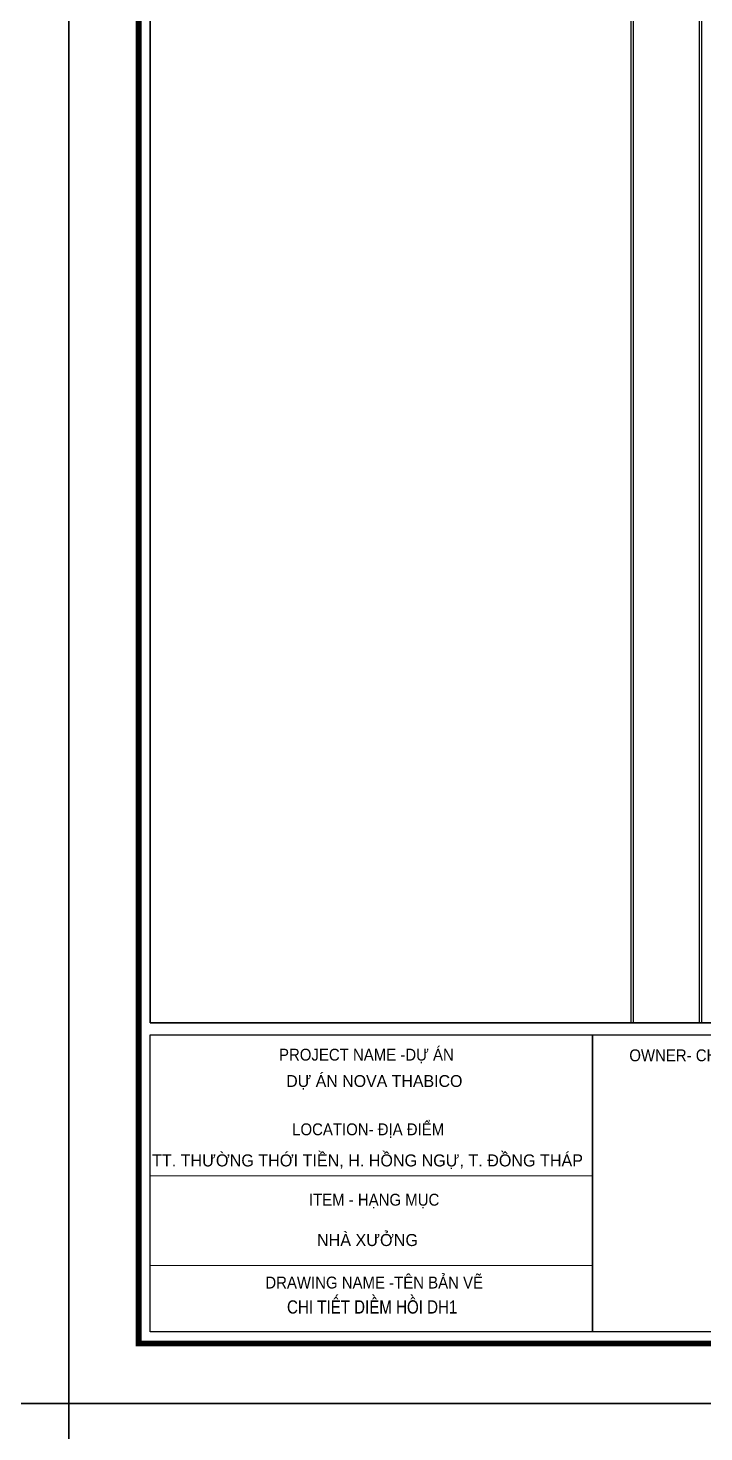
# Model space of a CAD drawing. Header units: inches. Extents: x 2 to 32666, y -5537 to 22.
# Drawn here: x 16641.6 to 16743.9, y -4128.8 to -3916.3 of the extents above; entities that cross this region are included whole.
import ezdxf
from ezdxf.enums import TextEntityAlignment as Align

# ---------------------------------------------------------------- set-up
doc = ezdxf.new("R2010")
doc.units = ezdxf.units.IN
doc.header["$MEASUREMENT"] = 0
for name, color, linetype in [('2', 2, 'Continuous'), ('3', 3, 'Continuous'), ('7', 7, 'Continuous'), ('BAO KHUNG', 31, 'Continuous'), ('DIM', 8, 'Continuous'), ('NET IN', 3, 'Continuous')]:
    doc.layers.add(name, color=color, linetype=linetype)
doc.layers.add('Cover text', color=7, linetype='Continuous', true_color=0x52370f)
doc.layers.add('S-Hatch', color=8, linetype='Continuous', lineweight=9)
doc.styles.get("Standard").update_dxf_attribs({"font": 'arial.ttf'})
doc.styles.add('style1', font='VHAVAN.TTF')
doc.styles.add('TIEU DE', font='Vharialn.ttf')

# ---------------------------------------------------------------- blocks, each defined once
blk = doc.blocks.new('kt kien truc 1')
at = {"layer": '2', "color": 157, "linetype": 'Continuous'}
blk.add_lwpolyline([(0, 420), (594, 420), (594, 0), (0, 0)], close=True, dxfattribs=at)
at = {"layer": '7', "color": 147, "linetype": 'Continuous'}
blk.add_lwpolyline([(12.33, 57.61), (581.67, 57.61), (581.67, 409.19), (12.33, 409.19)], close=True, dxfattribs=at)
at = {"layer": 'BAO KHUNG', "color": 167, "linetype": 'Continuous', "const_width": 0.871}
blk.add_lwpolyline([(10.59, 9.07), (583.41, 9.07), (583.41, 410.93), (10.59, 410.93)], close=True, dxfattribs=at)
at = {"layer": 'BAO KHUNG', "color": 7}
for points in [[(12.33, 55.81), (79.28, 55.81), (79.28, 10.81), (12.33, 10.81)], [(79.28, 55.81), (144.95, 55.81), (144.95, 10.81), (79.28, 10.81)]]:
    blk.add_lwpolyline(points, close=True, dxfattribs=at)
at = {"layer": 'S-Hatch'}
for p, q in [((12.33, 34.43), (79.28, 34.43)), ((79.28, 20.88), (12.33, 20.88))]:
    blk.add_line(p, q, dxfattribs=at)
at = {"layer": 'BAO KHUNG', "color": 7, "linetype": 'Continuous', "width": 0.9}
for s, p in [('PROJECT NAME -DỰ ÁN ', (45.37, 51.89)), ('LOCATION- ĐỊA ĐIỂM', (45.32, 40.59))]:
    blk.add_text(s, height=1.8, dxfattribs=at).set_placement(p, align=Align.CENTER)
for s, p in [(' OWNER- CHỦ ĐẦU TƯ', (84.21, 51.79)), ('ITEM - HẠNG MỤC ', (36.35, 29.93)), ('DRAWING NAME -TÊN BẢN VẼ ', (29.76, 17.39))]:
    blk.add_text(s, height=1.8, dxfattribs=at).set_placement(p)
at = {"layer": 'Cover text', "linetype": 'Continuous', "style": 'style1'}
for s, height, p in [('dù ¸n nova thabico', 1.8, (46.25, 47.9)), ('tt. th\xadêng thíi tiÒn, h. hång ngù, t. ®ång th¸p', 1.8225, (45.22, 35.87)), ('NHµ X¦ëNG', 1.823, (45.22, 23.82))]:
    blk.add_text(s, height=height, dxfattribs=at).set_placement(p, align=Align.CENTER)
at = {"layer": 'Cover text', "ltscale": 0.5, "style": 'TIEU DE'}
for tag, p in [('TENBANVE', (45.93, 14.6)), ('STT', (555.05, 15.58))]:
    blk.add_attdef(tag, text='', height=2, dxfattribs=at).set_placement(p, align=Align.MIDDLE_CENTER)

msp = doc.modelspace()

# ---------------------------------------------------------------- linework, layer by layer
at = {"layer": '3'}
for p, q in [((16732.8969, -4066.9148), (16732.8969, -3771.1043)), ((16733.2303, -4066.9148), (16733.2303, -3771.1043)), ((16743.2303, -4066.9148), (16743.2303, -3771.1043)), ((16743.5636, -4066.9148), (16743.5636, -3771.1043))]:
    msp.add_line(p, q, dxfattribs=at)
at = {"layer": 'DIM'}
msp.add_lwpolyline([(16660.1005, -3715.3349), (17229.4384, -3715.3349), (17229.4384, -4066.9148), (16660.1005, -4066.9148)], close=True, dxfattribs=at)
msp.add_lwpolyline([(16660.1005, -3715.3349), (17229.4384, -3715.3349), (17229.4384, -4066.9148), (16660.1005, -4066.9148)], close=True, dxfattribs=at)
msp.add_lwpolyline([(16660.1005, -3715.3349), (17229.4384, -3715.3349), (17229.4384, -4066.9148), (16660.1005, -4066.9148)], close=True, dxfattribs=at)
at = {"layer": 'NET IN'}
for points in [[(16053.7695, -3704.5249), (16647.7695, -3704.5249), (16647.7695, -4124.5249), (16053.7695, -4124.5249)], [(16647.7695, -3704.5249), (17241.7695, -3704.5249), (17241.7695, -4124.5249), (16647.7695, -4124.5249)], [(16053.7695, -4124.5249), (16647.7695, -4124.5249), (16647.7695, -4544.5249), (16053.7695, -4544.5249)], [(16647.7695, -4124.5249), (17241.7695, -4124.5249), (17241.7695, -4544.5249), (16647.7695, -4544.5249)]]:
    msp.add_lwpolyline(points, close=True, dxfattribs=at)

# ---------------------------------------------------------------- block references
at = {"layer": '3'}
for p in [(16053.7695, -4124.5249), (16053.7695, -4544.5249), (16647.7695, -4544.5249)]:
    msp.add_blockref('kt kien truc 1', p, dxfattribs=at)
ref = msp.add_blockref('kt kien truc 1', (16647.7695, -4124.5249), dxfattribs=at)
ref.add_attrib('TENBANVE', 'chi tiÕt diÒm håi dh1', dxfattribs={"ltscale": 0.5, "height": 2, "style": 'TIEU DE'}).set_placement((16693.6991, -4109.9218), align=Align.MIDDLE_CENTER)

doc.saveas('drawing.dxf')
